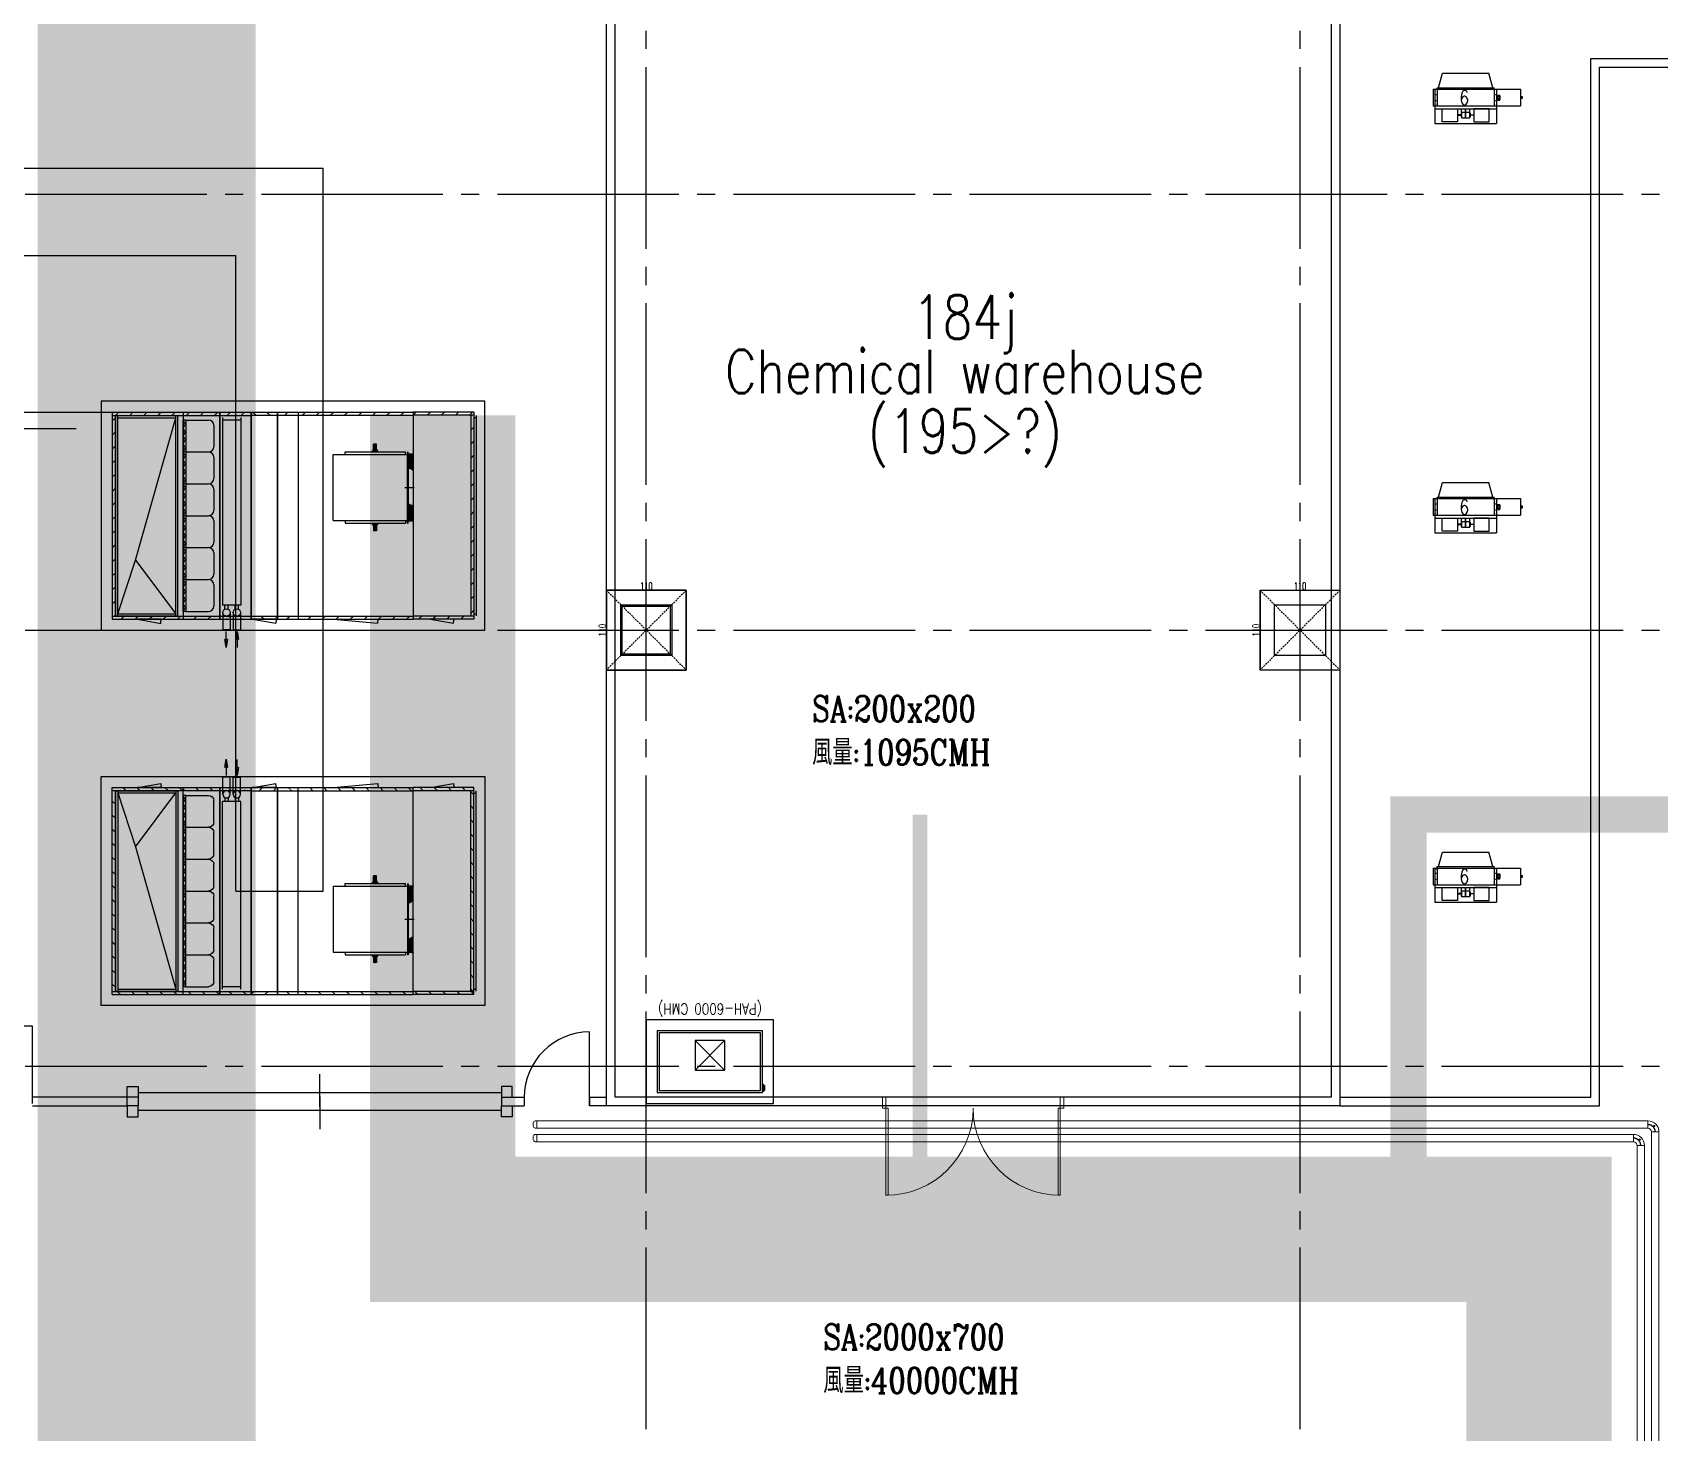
# Model space of a CAD drawing. Extents: x -18489 to 195597, y -1599 to 112111.
# Drawn here: x 21715 to 23955, y 16446 to 18373 of the extents above; entities that cross this region are included whole.
import ezdxf
from ezdxf.enums import TextEntityAlignment as Align

# ---------------------------------------------------------------- set-up
doc = ezdxf.new("R2010")
doc.units = 0
doc.header["$LTSCALE"] = 100
for name, pattern in [('188K-SM-03-F10-MECH-EQ-Y2257103$0$CENTER', [2, 1.25, -0.25, 0.25, -0.25]), ('188K-SM-03-F10-MECH-EQ-Y2257103$0$XFM7P20PCW$0$CENTER', [2, 1.25, -0.25, 0.25, -0.25]), ('X-N-FAB-L10$0$COL-CEN-LIN', [3.25, 2.5, -0.25, 0.25, -0.25]), ('X-N-FAB-L10$0$HIDDEN', [0.375, 0.25, -0.125])]:
    doc.linetypes.add(name, pattern=pattern)
for name, color, linetype, lineweight in [('188K-SM-03-F10-MECH-EQ-Y2257103$0$0-AHU-OA', 3, 'Continuous', 0), ('188K-SM-03-F10-MECH-EQ-Y2257103$0$0-AHU-SA', 5, 'Continuous', 0), ('188K-SM-03-F10-MECH-EQ-Y2257103$0$0-CHR', 3, 'Continuous', 0), ('188K-SM-03-F10-MECH-EQ-Y2257103$0$0-CHS', 4, 'Continuous', 0)]:
    doc.layers.add(name, color=color, linetype=linetype, lineweight=lineweight)
for name, color, linetype in [('188K-SM-03-F10-MECH-EQ-Y2257103$0$00_AC_01_設備', 2, 'Continuous'), ('188K-SM-03-F10-MECH-EQ-Y2257103$0$4', 4, 'Continuous'), ('188K-SM-03-F10-MECH-EQ-Y2257103$0$AC-HVAC-EQPM', 1, 'Continuous'), ('188K-SM-03-F10-MECH-EQ-Y2257103$0$ACC-450', 2, 'Continuous'), ('188K-SM-03-F10-MECH-EQ-Y2257103$0$ACC-850', 2, 'Continuous'), ('188K-SM-03-F10-MECH-EQ-Y2257103$0$ARW', 151, 'Continuous'), ('188K-SM-03-F10-MECH-EQ-Y2257103$0$BAG', 221, 'Continuous'), ('188K-SM-03-F10-MECH-EQ-Y2257103$0$CLC', 140, 'Continuous'), ('188K-SM-03-F10-MECH-EQ-Y2257103$0$FAN', 3, 'Continuous'), ('188K-SM-03-F10-MECH-EQ-Y2257103$0$Flange', 6, 'Continuous'), ('188K-SM-03-F10-MECH-EQ-Y2257103$0$FLC', 40, 'Continuous'), ('188K-SM-03-F10-MECH-EQ-Y2257103$0$M-DETL-03', 3, 'Continuous'), ('188K-SM-03-F10-MECH-EQ-Y2257103$0$MDF', 221, 'Continuous'), ('188K-SM-03-F10-MECH-EQ-Y2257103$0$PRE', 3, 'Continuous'), ('188K-SM-03-F10-MECH-EQ-Y2257103$0$Type02x02', 7, 'Continuous'), ('188K-SM-03-F10-MECH-EQ-Y2257103$0$TYPE10X08', 7, 'Continuous'), ('188K-SM-03-F10-MECH-EQ-Y2257103$0$Type10x09', 7, 'Continuous'), ('188K-SM-03-F10-MECH-EQ-Y2257103$0$Type12x09', 7, 'Continuous'), ('188K-SM-03-F10-MECH-EQ-Y2257103$0$Type14x10', 7, 'Continuous'), ('188K-SM-03-F10-MECH-EQ-Y2257103$0$XFM7P20PCW$0$M-CWTR-CENT', 252, '188K-SM-03-F10-MECH-EQ-Y2257103$0$XFM7P20PCW$0$CENTER'), ('188K-SM-03-F10-MECH-EQ-Y2257103$0$軸心', 41, 'Continuous'), ('188K-SM-03-F10-MECH-EQ-Y2257103$0$風車架', 4, 'Continuous'), ('X-N-FAB-L10$0$08', 8, 'Continuous'), ('X-N-FAB-L10$0$200K新增範圍', 8, 'Continuous'), ('X-N-FAB-L10$0$A-WALL-IN', 8, 'Continuous'), ('X-N-FAB-L10$0$BEAM', 8, 'Continuous'), ('X-N-FAB-L10$0$BLOCK', 8, 'Continuous'), ('X-N-FAB-L10$0$CCL', 8, 'X-N-FAB-L10$0$COL-CEN-LIN'), ('X-N-FAB-L10$0$COL', 8, 'Continuous'), ('X-N-FAB-L10$0$COL-S', 8, 'Continuous'), ('X-N-FAB-L10$0$DOOR', 8, 'Continuous'), ('X-N-FAB-L10$0$TXT-CODE', 8, 'Continuous')]:
    doc.layers.add(name, color=color, linetype=linetype)
doc.styles.add('188K-SM-03-F10-MECH-EQ-Y2257103$0$18P2-XCM2Q20$0$AA-TXT', font='simplex.shx', dxfattribs={"bigfont": 'chineset.shx'})
doc.styles.add('188K-SM-03-F10-MECH-EQ-Y2257103$0$CHINESET', font='simplex.shx', dxfattribs={"width": 0.8, "bigfont": 'chineset.shx'})
doc.styles.add('188K-SM-03-F10-MECH-EQ-Y2257103$0$DimStyUse', font='romans.shx', dxfattribs={"width": 0.7})
doc.styles.add('188K-SM-03-F10-MECH-EQ-Y2257103$0$STDTEXT', font='complex.shx', dxfattribs={"bigfont": 'chineset.shx'})
doc.styles.add('188K-SM-03-F10-MECH-EQ-Y2257103$0$XFM7P20PCW$0$Standard', font='txt.shx', dxfattribs={"bigfont": 'chineset.shx'})
doc.styles.add('X-N-FAB-L10$0$CHINA', font='simplex.shx', dxfattribs={"width": 0.75, "bigfont": 'chineset.shx'})
doc.styles.add('X-N-FAB-L10$0$DIM', font='simplex.shx', dxfattribs={"width": 0.67, "bigfont": 'chineset.shx'})
doc.dimstyles.new('188K-SM-03-F10-MECH-EQ-Y2257103$0$Standard', dxfattribs={"dimtxt": 0.18, "dimasz": 0.18, "dimexe": 0.18, "dimexo": 0.0625, "dimgap": 0.09, "dimtad": 0, "dimtih": 1, "dimtoh": 1, "dimdec": 4, "dimzin": 0, "dimdsep": 46, "dimtxsty": '188K-SM-03-F10-MECH-EQ-Y2257103$0$DimStyUse', "dimcen": 0.09, "dimclrt": 2, "dimadec": 0, "dimazin": 0, "dimtfac": 1, "dimtdec": 4, "dimtofl": 0, "dimtmove": 0, "dimatfit": 3, "dimfxl": 1, "dimtolj": 1, "dimtzin": 0, "dimarcsym": 0})
doc.dimstyles.new('X-N-FAB-L10$0$JJP_005_defpoint', dxfattribs={"dimtxt": 20, "dimasz": 0.5, "dimexe": 0.5, "dimexo": 0.5, "dimgap": 0.5, "dimtad": 1, "dimdsep": 46, "dimtxsty": 'X-N-FAB-L10$0$DIM', "dimblk": 'X-N-FAB-L10$0$_None', "dimcen": 10, "dimclrd": 256, "dimclre": 256, "dimclrt": 256, "dimadec": 0, "dimazin": 0, "dimtfac": 1, "dimtix": 1, "dimtmove": 2, "dimatfit": 3, "dimldrblk": 'X-N-FAB-L10$0$_None', "dimfxl": 0.5, "dimtolj": 1, "dimtzin": 0, "dimarcsym": 0})
pattern_1 = [(45, (-14075.97, -8280.83), (-134.7038, 134.7038), [])]

# ---------------------------------------------------------------- blocks, each defined once
blk = doc.blocks.new('188K-SM-03-F10-MECH-EQ-Y2257103$0$00_AC_FC_600')
at = {"layer": '188K-SM-03-F10-MECH-EQ-Y2257103$0$00_AC_01_設備'}
h = blk.add_hatch(dxfattribs=at)
h.set_pattern_fill('ANSI31', color=2, scale=0.1, angle=45, style=0)
h.set_pattern_definition([(90, (-177626.13145, -12362.65302), (-0.3175, 6e-17), [])])
h.paths.add_polyline_path([(45.9, -36.9), (45.1, -36.9), (45.1, -36.7), (45.9, -36.7)])
at = {"layer": '188K-SM-03-F10-MECH-EQ-Y2257103$0$00_AC_01_設備', "color": 2}
for p, q in [((-37.5, -20), (-31.9, 0)), ((-31.9, 0), (31.9, 0)), ((37.5, -20), (31.9, 0)), ((-44.6, -22), (75.4, -22)), ((-44.6, -22), (-44.6, -45)), ((-42.3, -22), (-42.3, -69)), ((-39.3, -20), (39.2, -20)), ((-39.3, -22), (-39.3, -20)), ((-39.3, -22), (-39.3, -45)), ((39.2, -22), (39.2, -20)), ((39.2, -22), (39.2, -45)), ((42.2, -22), (42.2, -69)), ((75.4, -22), (75.4, -45)), ((47.2, -30.5), (42.2, -30.5)), ((47.2, -30.5), (42.2, -30.5)), ((47.2, -30.5), (42.2, -30.5)), ((44, -32.4), (42.2, -31.3)), ((43.8, -32.9), (42.2, -32)), ((43.8, -33.2), (42.2, -33.2)), ((43.8, -33.8), (42.2, -33.8)), ((43.8, -34.1), (42.2, -35)), ((44, -34.6), (42.2, -35.7)), ((47.2, -36.5), (42.2, -36.5)), ((47.2, -36.5), (42.2, -36.5)), ((47.2, -36.5), (42.2, -36.5)), ((44.2, -32), (44.2, -35)), ((47.2, -32), (44.2, -32)), ((47.2, -35), (44.2, -35)), ((45.1, -35), (45.1, -36.7)), ((45.1, -36.6), (45.9, -36.6)), ((45.1, -36.7), (45.9, -36.7)), ((45.2, -35), (45.2, -36.6)), ((45.8, -35), (45.8, -36.6)), ((45.9, -35), (45.9, -36.7)), ((46.5, -32), (46.5, -30.5)), ((46.5, -32), (46.5, -35)), ((46.5, -35), (46.5, -36.5)), ((47.2, -30.5), (47.2, -36.5)), ((47.2, -30.5), (47.2, -36.5)), ((47.2, -30.5), (47.2, -36.5)), ((47.2, -30.5), (47.2, -36.5)), ((75.4, -32.7), (78.4, -32.7)), ((75.4, -34.3), (78.4, -34.3)), ((-44.6, -45), (75.4, -45)), ((-42.3, -49), (42.2, -49)), ((-32.5, -49), (-11.3, -49)), ((-32.5, -66.7), (-32.5, -49)), ((-11.3, -66.7), (-32.5, -66.7)), ((-11.3, -49), (-11.3, -66.7)), ((-11.3, -57.2), (-11.3, -57.7)), ((-6.2, -57.2), (-11.3, -57.2)), ((-11.3, -57.7), (-6.2, -57.7)), ((-5.7, -54.6), (-6.2, -54.6)), ((-6.2, -54.6), (-6.2, -60.5)), ((-6.2, -60.5), (-5.7, -60.5)), ((-5.7, -54.2), (-5.7, -49)), ((-5.7, -54.2), (-5.7, -60.9)), ((-5.7, -57.7), (-5.7, -57.2)), ((5.3, -53.8), (-5.3, -53.8)), ((-5.3, -61.3), (5.3, -61.3)), ((-0.2, -61.3), (-0.2, -49)), ((0.2, -61.3), (0.2, -49)), ((5.7, -54.2), (5.7, -49)), ((5.7, -60.9), (5.7, -54.2)), ((5.7, -54.6), (6.2, -54.6)), ((5.7, -57.7), (5.7, -57.2)), ((6.2, -60.5), (5.7, -60.5)), ((6.2, -54.6), (6.2, -60.5)), ((6.2, -57.2), (11.3, -57.2)), ((11.3, -57.7), (6.2, -57.7)), ((32.5, -49), (11.3, -49)), ((11.3, -49), (11.3, -66.7)), ((11.3, -57.2), (11.3, -57.7)), ((11.3, -66.7), (32.5, -66.7)), ((32.5, -66.7), (32.5, -49)), ((-42.3, -69), (42.2, -69))]:
    blk.add_line(p, q, dxfattribs=at)
at = {"layer": '188K-SM-03-F10-MECH-EQ-Y2257103$0$00_AC_01_設備', "color": 2, "const_width": 0.1}
for points in [[(-40.1, -24.5), (-41.4, -24.5)], [(-40.1, -42.5), (-41.4, -42.5)], [(-40.8, -23.9), (-40.8, -25.1)], [(-40.8, -41.9), (-40.8, -43.1)], [(41.4, -24.5), (40.1, -24.5)], [(41.4, -42.5), (40.1, -42.5)], [(40.7, -23.9), (40.7, -25.1)], [(40.7, -41.9), (40.7, -43.1)]]:
    blk.add_lwpolyline(points, dxfattribs=at)
at = {"layer": '188K-SM-03-F10-MECH-EQ-Y2257103$0$00_AC_01_設備', "color": 2}
for points in [[(45.1, -36.7), (45.1, -36.9), (45.9, -36.9), (45.9, -36.7)], [(75.4, -34.5), (78.4, -34.5), (78.4, -32.5), (75.4, -32.5)]]:
    blk.add_lwpolyline(points, close=True, dxfattribs=at)
for centre in [(-40.8, -29.3), (-40.8, -37.7), (40.7, -29.3), (40.7, -37.7)]:
    blk.add_circle(centre, 0.2, dxfattribs=at)
for centre, radius, start, end in [((46.2, -33.5), 2.5, 143.1301, 216.8699), ((42.4, -33.5), 2.5, 323.1301, 36.8699), ((-5.3, -54.2), 0.405, 90, 180), ((-5.3, -60.9), 0.405, 180, 270), ((5.3, -54.2), 0.405, 0, 90), ((5.3, -60.9), 0.405, 270, 0)]:
    blk.add_arc(centre, radius, start, end, dxfattribs=at)
at = {"layer": '188K-SM-03-F10-MECH-EQ-Y2257103$0$00_AC_01_設備', "color": 2, "insert": (-8.8, -23.7, 0), "char_height": 20, "attachment_point": 1, "style": '188K-SM-03-F10-MECH-EQ-Y2257103$0$CHINESET'}
blk.add_mtext_dynamic_manual_height_columns('6', width=135.411, gutter_width=500, heights=[0], dxfattribs=at)
blk = doc.blocks.new('188K-SM-03-F10-MECH-EQ-Y2257103$0$FLG頂視圖-1110x3750')
at = {"layer": '188K-SM-03-F10-MECH-EQ-Y2257103$0$Flange'}
for p, q in [((-1190, 0), (-1190, 3830)), ((-1190, 3830), (0, 3830)), ((-1150, 0), (-1150, 3830)), ((-1150, 3790), (-40, 3790)), ((-810, 1068), (-40, 3790)), ((-40, 0), (-40, 3830)), ((0, 0), (0, 3830)), ((-1150, 40), (-810, 1068)), ((-810, 1068), (-40, 40)), ((-1190, 0), (0, 0)), ((-1150, 40), (-40, 40))]:
    blk.add_line(p, q, dxfattribs=at)
blk = doc.blocks.new('188K-SM-03-F10-MECH-EQ-Y2257103$0$D5-頂視圖')
at = {"layer": '188K-SM-03-F10-MECH-EQ-Y2257103$0$ACC-450'}
for p, q in [((450, 0), (0, 0)), ((0, 0), (443, -78))]:
    blk.add_line(p, q, dxfattribs=at)
blk.add_arc((0, 0), 450, 350, 0, dxfattribs=at)
blk = doc.blocks.new('188K-SM-03-F10-MECH-EQ-Y2257103$0$BAG-610-21')
at = {"layer": '188K-SM-03-F10-MECH-EQ-Y2257103$0$BAG'}
for p, q in [((204, 189), (637, 189)), ((204, 189), (204, -421)), ((737, 89), (737, -321)), ((204, -421), (637, -421))]:
    blk.add_line(p, q, dxfattribs=at)
for centre, start, end in [((637, 89), 0, 90), ((637, -321), 270, 0)]:
    blk.add_arc(centre, 100, start, end, dxfattribs=at)
blk = doc.blocks.new('188K-SM-03-F10-MECH-EQ-Y2257103$0$PRF-610-02')
at = {"layer": '188K-SM-03-F10-MECH-EQ-Y2257103$0$PRE'}
for p, q in [((0, 0), (0, 610)), ((50.8, 610), (0, 610)), ((0, 610), (35, 533.75)), ((35, 533.75), (0, 457.5)), ((0, 457.5), (35, 381.25)), ((35, 381.25), (0, 305)), ((50.8, 610), (50.8, 0)), ((0, 305), (35, 228.75)), ((35, 228.75), (0, 152.5)), ((0, 152.5), (35, 76.25)), ((35, 76.25), (0, 0)), ((50.8, 0), (0, 0)), ((50.8, 0), (0, 0))]:
    blk.add_line(p, q, dxfattribs=at)
blk = doc.blocks.new('188K-SM-03-F10-MECH-EQ-Y2257103$0$_ClosedBlank')
at = {"layer": '188K-SM-03-F10-MECH-EQ-Y2257103$0$MDF', "color": 0, "lineweight": -2}
for p, q in [((-1, 0.17), (0, 0)), ((-1, 0.17), (-1, -0.17)), ((0, 0), (-1, -0.17))]:
    blk.add_line(p, q, dxfattribs=at)
blk = doc.blocks.new('188K-SM-03-F10-MECH-EQ-Y2257103$0$A450-頂視圖')
at = {"layer": '188K-SM-03-F10-MECH-EQ-Y2257103$0$ACC-450'}
for p, q in [((-450, 0), (0, 0)), ((0, 0), (-443, -78))]:
    blk.add_line(p, q, dxfattribs=at)
blk.add_arc((0, 0), 450, 180, 190, dxfattribs=at)
blk = doc.blocks.new('188K-SM-03-F10-MECH-EQ-Y2257103$0$FLC-1000')
at = {"layer": '188K-SM-03-F10-MECH-EQ-Y2257103$0$FLC'}
for p, q in [((50, 634), (50, -634)), ((150, 634), (150, -634))]:
    blk.add_line(p, q, dxfattribs=at)
at = {"layer": '188K-SM-03-F10-MECH-EQ-Y2257103$0$FLC', "color": 1}
for p, q in [((60, 371), (60, 634)), ((80, 360), (80, 634)), ((100, 348), (100, 634)), ((120, 337), (120, 634)), ((140, 325), (140, 634)), ((60, -634), (60, -299)), ((80, -634), (80, -310)), ((100, -634), (100, -322)), ((120, -634), (120, -333)), ((140, -634), (140, -345))]:
    blk.add_line(p, q, dxfattribs=at)
at = {"layer": '188K-SM-03-F10-MECH-EQ-Y2257103$0$FLC', "color": 1, "linetype": '188K-SM-03-F10-MECH-EQ-Y2257103$0$CENTER', "ltscale": 5}
blk.add_line((-12, 0), (165, 0), dxfattribs=at)
at = {"layer": '188K-SM-03-F10-MECH-EQ-Y2257103$0$FLC'}
for centre, start, end in [((55, 634), 0, 180), ((65, 634), 0, 180), ((75, 634), 0, 180), ((85, 634), 0, 180), ((95, 634), 0, 180), ((105, 634), 0, 180), ((115, 634), 0, 180), ((125, 634), 0, 180), ((135, 634), 0, 180), ((145, 634), 0, 180), ((145, 634), 0, 180), ((145, 634), 0, 180), ((145, 634), 0, 180), ((145, 634), 0, 180), ((145, 634), 0, 180), ((145, 634), 0, 180), ((145, 634), 0, 180), ((145, 634), 0, 180), ((145, 634), 0, 180), ((145, 634), 0, 180), ((145, 634), 0, 180), ((55, -634), 180, 0), ((65, -634), 180, 0), ((75, -634), 180, 0), ((85, -634), 180, 0), ((95, -634), 180, 0), ((105, -634), 180, 0), ((115, -634), 180, 0), ((125, -634), 180, 0), ((135, -634), 180, 0), ((145, -634), 180, 0), ((145, -634), 180, 0), ((145, -634), 180, 0), ((145, -634), 180, 0), ((145, -634), 180, 0), ((145, -634), 180, 0), ((145, -634), 180, 0), ((145, -634), 180, 0), ((145, -634), 180, 0), ((145, -634), 180, 0), ((145, -634), 180, 0), ((145, -634), 180, 0)]:
    blk.add_arc(centre, 5, start, end, dxfattribs=at)
blk = doc.blocks.new('188K-SM-03-F10-MECH-EQ-Y2257103$0$RZR15-1000-T90')
at = {"layer": '188K-SM-03-F10-MECH-EQ-Y2257103$0$FAN'}
for p, q in [((-1436, 1310), (-10, 1310)), ((-1436, 47), (-1436, 1310)), ((-10, 0), (-10, 1357)), ((0, 1357), (-10, 1357)), ((0, 0), (0, 1357)), ((-1436, 47), (-10, 47)), ((-10, 0), (0, 0))]:
    blk.add_line(p, q, dxfattribs=at)
at = {"layer": '188K-SM-03-F10-MECH-EQ-Y2257103$0$軸心'}
for p, q in [((-685.5, 1379.5), (-578.5, 1379.5)), ((-685.5, 1379.5), (-685.5, 1359.5)), ((-675.5, 1398.5), (-675.5, 1379.5)), ((-588.5, 1398.5), (-675.5, 1398.5)), ((-604.5, 1508.5), (-659.5, 1508.5)), ((-659.5, 1398.5), (-659.5, 1508.5)), ((-640, 1503.5), (-624, 1503.5)), ((-640, 1403.5), (-640, 1503.5)), ((-640, 1403.5), (-624, 1403.5)), ((-624, 1503.5), (-624, 1403.5)), ((-604.5, 1398.5), (-604.5, 1508.5)), ((-588.5, 1398.5), (-588.5, 1379.5)), ((-578.5, 1359.5), (-578.5, 1379.5)), ((-685.5, -22.5), (-685.5, -2.5)), ((-685.5, -22.5), (-578.5, -22.5)), ((-675.5, -41.5), (-675.5, -22.5)), ((-588.5, -41.5), (-675.5, -41.5)), ((-659.5, -41.5), (-659.5, -151.5)), ((-604.5, -151.5), (-659.5, -151.5)), ((-640, -46.5), (-640, -146.5)), ((-640, -46.5), (-624, -46.5)), ((-640, -146.5), (-624, -146.5)), ((-624, -146.5), (-624, -46.5)), ((-604.5, -41.5), (-604.5, -151.5)), ((-588.5, -41.5), (-588.5, -22.5)), ((-578.5, -2.5), (-578.5, -22.5))]:
    blk.add_line(p, q, dxfattribs=at)
at = {"layer": '188K-SM-03-F10-MECH-EQ-Y2257103$0$軸心', "color": 1, "linetype": '188K-SM-03-F10-MECH-EQ-Y2257103$0$CENTER', "ltscale": 30}
for p, q in [((-632, 1513.4), (-632, 1398.5)), ((-632, -156.4), (-632, -41.5))]:
    blk.add_line(p, q, dxfattribs=at)
at = {"layer": '188K-SM-03-F10-MECH-EQ-Y2257103$0$風車架'}
for p, q in [((-1202, 1359.5), (-52, 1359.5)), ((-1202, 1310), (-1202, 1359.5)), ((-1202, 1310), (-52, 1310)), ((-52, 1310), (-52, 1359.5)), ((-1202, 47), (-52, 47)), ((-1202, 47), (-1202, -2.5)), ((-52, 47), (-52, -2.5)), ((-1202, -2.5), (-52, -2.5))]:
    blk.add_line(p, q, dxfattribs=at)
blk = doc.blocks.new('188K-SM-03-F10-MECH-EQ-Y2257103$0$DW9-頂視圖')
at = {"layer": '188K-SM-03-F10-MECH-EQ-Y2257103$0$ACC-850'}
for q in [(850, 0), (843, -78)]:
    blk.add_line((0, 0), q, dxfattribs=at)
blk.add_arc((400, 0), 450, 350, 0, dxfattribs=at)
blk = doc.blocks.new('188K-SM-03-F10-MECH-EQ-Y2257103$0$PAH-6000CMH-左接')
blk.add_lwpolyline([(-87.5, -57.5), (87.5, -57.5), (87.5, 57.5), (-87.5, 57.5)], close=True)
at = {"layer": '188K-SM-03-F10-MECH-EQ-Y2257103$0$AC-HVAC-EQPM'}
for p, q in [((-20.2, -28.9), (-20.2, 11.5)), ((20.2, 11.5), (-20.2, 11.5)), ((-20.2, -28.9), (20.2, 11.5)), ((20.2, -28.9), (-20.2, 11.5)), ((20.2, -28.9), (20.2, 11.5)), ((-20.2, -28.9), (20.2, -28.9))]:
    blk.add_line(p, q, dxfattribs=at)
for points in [[(-75.3, 39.7), (-73.3, 39.7), (-75.3, 39.7), (-75.3, 35.2), (-73.3, 35.2), (-75.3, 35.2)], [(-75.3, 32.8), (-73.3, 32.8), (-75.3, 32.8), (-75.3, 35.2), (-73.3, 35.2), (-75.3, 35.2)], [(-72.5, -42.5), (72.5, -42.5), (72.5, 42.5), (-72.5, 42.5)], [(-69.7, -39.7), (69.7, -39.7), (69.7, 39.7), (-69.7, 39.7)]]:
    blk.add_lwpolyline(points, close=True, dxfattribs=at)
blk.add_lwpolyline([(-72.5, 31), (-73.3, 31), (-73.3, 41.5), (-72.5, 41.5)], dxfattribs=at)
at = {"layer": '188K-SM-03-F10-MECH-EQ-Y2257103$0$AC-HVAC-EQPM', "style": '188K-SM-03-F10-MECH-EQ-Y2257103$0$18P2-XCM2Q20$0$AA-TXT', "width": 0.8}
blk.add_text('(PAH-6000 CMH)', height=15, dxfattribs=at).set_placement((-0.2, -72.5), align=Align.MIDDLE_CENTER)
blk = doc.blocks.new('188K-SM-03-F10-MECH-EQ-Y2257103$0$XFM7P20PCW$0$90h-20')
at = {"ltscale": 1000}
for p, q in [((4, 25), (4, 76)), ((30, 0), (81, 0))]:
    blk.add_line(p, q, dxfattribs=at)
for radius in [76.2, 25.4]:
    blk.add_arc((4, 0), radius, 0, 90, dxfattribs=at)
at = {"layer": '188K-SM-03-F10-MECH-EQ-Y2257103$0$XFM7P20PCW$0$M-CWTR-CENT'}
blk.add_arc((4, 0), 50.8, 0, 90, dxfattribs=at)
at = {"style": '188K-SM-03-F10-MECH-EQ-Y2257103$0$XFM7P20PCW$0$Standard'}
blk.add_text('SR', height=7.5, dxfattribs=at).set_placement((40, 36))
blk = doc.blocks.new('188K-SM-03-F10-MECH-EQ-Y2257103$0$XFM7P20PCW-200K$0$Ca-150')
for p, q in [((8.4, 0), (-8.4, 0)), ((-8.4, -4.3), (-8.4, 0)), ((8.4, -4.3), (8.4, 0))]:
    blk.add_line(p, q)
for centre, radius, start, end in [((-5.1, -4.3), 3.28, 180, 241.9431), ((0, 5.3), 14.2, 241.9431, 298.0569), ((5.1, -4.3), 3.28, 298.0569, 0)]:
    blk.add_arc(centre, radius, start, end)
blk = doc.blocks.new('*D2397')
at = {"layer": 'DefPoints', "lineweight": -2, "transparency": 16777216}
blk.add_line((0, 0), (110, 0), dxfattribs=at)
at = {"layer": 'DefPoints', "color": 0, "transparency": 16777216}
for p in [(0, 0), (110, 0), (110, 0)]:
    blk.add_point(p, dxfattribs=at)
at = {"layer": 'DefPoints', "transparency": 16777216, "insert": (55, 5.5), "char_height": 10, "attachment_point": 5, "style": 'X-N-FAB-L10$0$DIM'}
blk.add_mtext('\\A1;110', dxfattribs=at)
blk = doc.blocks.new('X-N-FAB-L10$0$_None')
blk = doc.blocks.new('*D2398')
at = {"layer": 'DefPoints', "lineweight": -2, "transparency": 16777216}
blk.add_line((0, 0), (0, -110), dxfattribs=at)
at = {"layer": 'DefPoints', "color": 0, "transparency": 16777216}
for p in [(0, 0), (0, -110), (0, -110)]:
    blk.add_point(p, dxfattribs=at)
at = {"layer": 'DefPoints', "transparency": 16777216, "insert": (-5.5, -55), "char_height": 10, "attachment_point": 5, "rotation": 90, "style": 'X-N-FAB-L10$0$DIM'}
blk.add_mtext('\\A1;110', dxfattribs=at)
blk = doc.blocks.new('*D2847')
at = {"layer": 'DefPoints', "lineweight": -2, "transparency": 16777216}
blk.add_line((22505, 17605), (22615, 17605), dxfattribs=at)
at = {"layer": 'DefPoints', "color": 0, "transparency": 16777216}
for p in [(22505, 17605), (22615, 17605), (22615, 17605)]:
    blk.add_point(p, dxfattribs=at)
at = {"layer": 'DefPoints', "transparency": 16777216, "insert": (22560, 17610.5), "char_height": 10, "attachment_point": 5, "style": 'X-N-FAB-L10$0$DIM'}
blk.add_mtext('\\A1;110', dxfattribs=at)
blk = doc.blocks.new('*D2848')
at = {"layer": 'DefPoints', "lineweight": -2, "transparency": 16777216}
blk.add_line((22505, 17605), (22505, 17495), dxfattribs=at)
at = {"layer": 'DefPoints', "color": 0, "transparency": 16777216}
for p in [(22505, 17605), (22505, 17495), (22505, 17495)]:
    blk.add_point(p, dxfattribs=at)
at = {"layer": 'DefPoints', "transparency": 16777216, "insert": (22499.5, 17550), "char_height": 10, "attachment_point": 5, "rotation": 90, "style": 'X-N-FAB-L10$0$DIM'}
blk.add_mtext('\\A1;110', dxfattribs=at)
blk = doc.blocks.new('*D2849')
at = {"layer": 'DefPoints', "lineweight": -2, "transparency": 16777216}
blk.add_line((23405, 17605), (23515, 17605), dxfattribs=at)
at = {"layer": 'DefPoints', "color": 0, "transparency": 16777216}
for p in [(23405, 17605), (23515, 17605), (23515, 17605)]:
    blk.add_point(p, dxfattribs=at)
at = {"layer": 'DefPoints', "transparency": 16777216, "insert": (23460, 17610.5), "char_height": 10, "attachment_point": 5, "style": 'X-N-FAB-L10$0$DIM'}
blk.add_mtext('\\A1;110', dxfattribs=at)
blk = doc.blocks.new('*D2850')
at = {"layer": 'DefPoints', "lineweight": -2, "transparency": 16777216}
blk.add_line((23405, 17605), (23405, 17495), dxfattribs=at)
at = {"layer": 'DefPoints', "color": 0, "transparency": 16777216}
for p in [(23405, 17605), (23405, 17495), (23405, 17495)]:
    blk.add_point(p, dxfattribs=at)
at = {"layer": 'DefPoints', "transparency": 16777216, "insert": (23399.5, 17550), "char_height": 10, "attachment_point": 5, "rotation": 90, "style": 'X-N-FAB-L10$0$DIM'}
blk.add_mtext('\\A1;110', dxfattribs=at)
blk = doc.blocks.new('X-N-FAB-L10$0$A$Cf42b12f3')
at = {"layer": 'X-N-FAB-L10$0$DOOR', "lineweight": 0}
for p, q in [((0, 120), (0, 135)), ((0, 135), (5, 135)), ((5, 135), (5, 120)), ((250, 135), (245, 135)), ((245, 135), (245, 120)), ((250, 120), (250, 135)), ((5, 120), (0, 120)), ((5, 0), (5, 120)), ((5, 120), (8, 120)), ((8, 120), (8, 0)), ((242, 120), (242, 0)), ((245, 120), (242, 120)), ((245, 0), (245, 120)), ((245, 120), (250, 120)), ((8, 0), (5, 0)), ((242, 0), (245, 0))]:
    blk.add_line(p, q, dxfattribs=at)
for centre, start, end in [((5, 120), 270, 0), ((245, 120), 180, 270)]:
    blk.add_arc(centre, 120, start, end, dxfattribs=at)
blk = doc.blocks.new('188K-SM-03-F10-MECH-EQ-Y2257103$0$A$Cee4bd08d')
at = {"layer": '188K-SM-03-F10-MECH-EQ-Y2257103$0$Type02x02'}
h = blk.add_hatch(dxfattribs=at)
h.set_pattern_fill('ANSI31', color=256, scale=60, style=0)
h.set_pattern_definition([(315, (-4523.81, 1342.18), (-134.704, -134.704), [])])
h.paths.add_polyline_path([(-3800, 1898), (-3800, 1958), (-4300, 1958), (-4300, 1898)])
h = blk.add_hatch(dxfattribs=at)
h.set_pattern_fill('ANSI31', color=256, scale=60, style=0)
h.set_pattern_definition([(315, (-4523.81, -1857.82), (-134.704, -134.704), [])])
h.paths.add_polyline_path([(-4300, -1942), (-4300, -2002), (-3800, -2002), (-3800, -1942)])
at = {"layer": '188K-SM-03-F10-MECH-EQ-Y2257103$0$TYPE10X08'}
h = blk.add_hatch(dxfattribs=at)
h.set_pattern_fill('ANSI31', color=256, scale=60, style=0)
h.set_pattern_definition([(45, (-2000, -577.18), (-134.704, 134.704), [])])
h.paths.add_polyline_path([(-3400, 1958), (-3400, 1898), (-1200, 1898), (-1200, 1958)])
h = blk.add_hatch(dxfattribs=at)
h.set_pattern_fill('ANSI31', color=256, scale=60, style=0)
h.set_pattern_definition([(45, (-2000, -3777.18), (-134.704, 134.704), [])])
h.paths.add_polyline_path([(-1200, -2002), (-1200, -1942), (-3400, -1942), (-3400, -2002)])
at = {"layer": '188K-SM-03-F10-MECH-EQ-Y2257103$0$Type10x09'}
h = blk.add_hatch(dxfattribs=at)
h.set_pattern_fill('ANSI31', color=256, scale=60, style=0)
h.set_pattern_definition([(45, (-15948.76, 327.22), (-134.7038, 134.7038), [])])
h.paths.add_polyline_path([(-1200, 1958), (-1200, 1898), (-40, 1898), (-40, 1958)])
h = blk.add_hatch(dxfattribs=at)
h.set_pattern_fill('ANSI31', color=256, scale=60, style=0)
h.set_pattern_definition([(45, (-16143.76, -2872.78), (-134.7038, 134.7038), [])])
h.paths.add_polyline_path([(-100, -1942), (-40, -1942), (-40, 1898), (-100, 1898)])
h = blk.add_hatch(dxfattribs=at)
h.set_pattern_fill('ANSI31', color=256, scale=60, style=0)
h.set_pattern_definition([(45, (-15948.76, -2867.78), (-134.7038, 134.7038), [])])
h.paths.add_polyline_path([(-1200, -1942), (-1200, -2002), (-40, -2002), (-40, -1942)])
at = {"layer": '188K-SM-03-F10-MECH-EQ-Y2257103$0$Type12x09'}
h = blk.add_hatch(dxfattribs=at)
h.set_pattern_fill('ANSI31', color=256, scale=60, style=0)
h.set_pattern_definition([(45, (-6765, 1192.22), (-134.704, 134.704), [])])
h.paths.add_polyline_path([(-6960, 1957), (-6960, 1897), (-5600, 1897), (-5600, 1957)])
h = blk.add_hatch(dxfattribs=at)
h.set_pattern_fill('ANSI31', color=256, scale=60, style=0)
h.set_pattern_definition([(45, (-6960, -2007.78), (-134.704, 134.704), [])])
h.paths.add_polyline_path([(-6900, 1897), (-6960, 1897), (-6960, -1943), (-6900, -1943)])
h = blk.add_hatch(dxfattribs=at)
h.set_pattern_fill('ANSI31', color=256, scale=60, style=0)
h.set_pattern_definition(pattern_1)
h.paths.add_polyline_path([(-4900, 1897), (-4900, 1957), (-5600, 1957), (-5600, 1897)])
h = blk.add_hatch(dxfattribs=at)
h.set_pattern_fill('ANSI31', color=256, scale=60, style=0)
h.set_pattern_definition([(45, (-6765, -2002.78), (-134.704, 134.704), [])])
h.paths.add_polyline_path([(-6960, -1943), (-6960, -2003), (-5600, -2003), (-5600, -1943)])
h = blk.add_hatch(dxfattribs=at)
h.set_pattern_fill('ANSI31', color=256, scale=60, style=0)
h.set_pattern_definition(pattern_1)
h.paths.add_polyline_path([(-5600, -1943), (-5600, -2003), (-4900, -2003), (-4900, -1943)])
at = {"layer": '188K-SM-03-F10-MECH-EQ-Y2257103$0$Type14x10'}
h = blk.add_hatch(dxfattribs=at)
h.set_pattern_fill('ANSI31', color=256, scale=60, style=0)
h.set_pattern_definition([(45, (-4900, 1192.22), (-134.704, 134.704), [])])
h.paths.add_polyline_path([(-4300, 1897), (-4300, 1957), (-4900, 1957), (-4900, 1897)])
h = blk.add_hatch(dxfattribs=at)
h.set_pattern_fill('ANSI31', color=256, scale=60, style=0)
h.set_pattern_definition([(45, (-3800, 1192.82), (-134.704, 134.704), [])])
h.paths.add_polyline_path([(-3400, 1898), (-3400, 1958), (-3800, 1958), (-3800, 1898)])
h = blk.add_hatch(dxfattribs=at)
h.set_pattern_fill('ANSI31', color=256, scale=60, style=0)
h.set_pattern_definition([(45, (-4900, -7002.78), (-134.704, 134.704), [])])
edge = h.paths.add_edge_path()
edge.add_line((-4900, -1943), (-4300, -1943))
edge.add_line((-4900, -2003), (-4300, -2003))
h = blk.add_hatch(dxfattribs=at)
h.set_pattern_fill('ANSI31', color=256, scale=60, style=0)
h.set_pattern_definition([(45, (-3800, -7322.18), (-134.704, 134.704), [])])
edge = h.paths.add_edge_path()
edge.add_line((-3800, -1942), (-3400, -1942))
edge.add_line((-3800, -2002), (-3400, -2002))
at = {"layer": '188K-SM-03-F10-MECH-EQ-Y2257103$0$ARW'}
blk.add_line((-4500, 1807), (-4850, 1807), dxfattribs=at)
at = {"layer": '188K-SM-03-F10-MECH-EQ-Y2257103$0$CLC'}
for p, q in [((-4850, 1857), (-4850, -1733)), ((-4500, 1857), (-4500, -1733)), ((-4500, -1733), (-4850, -1733)), ((-4805, -1810), (-4805, -1733)), ((-4745, -1810), (-4745, -1733)), ((-4605, -1810), (-4605, -1733)), ((-4545, -1810), (-4545, -1733)), ((-4845, -1873), (-4845, -2203)), ((-4705, -1873), (-4705, -2203)), ((-4645, -1873), (-4645, -2203)), ((-4505, -1873), (-4505, -2203)), ((-4705, -2203), (-4845, -2203)), ((-4645, -2203), (-4505, -2203))]:
    blk.add_line(p, q, dxfattribs=at)
for centre in [(-4775, -1873), (-4575, -1873)]:
    blk.add_circle(centre, 69.9, dxfattribs=at)
at = {"layer": '188K-SM-03-F10-MECH-EQ-Y2257103$0$Flange'}
for p, q in [((-40, 1893), (-40, -1937)), ((0, 1893), (0, -1937)), ((-40, 1853), (0, 1853)), ((-40, -1897), (0, -1897))]:
    blk.add_line(p, q, dxfattribs=at)
at = {"layer": '188K-SM-03-F10-MECH-EQ-Y2257103$0$Type02x02'}
for p, q in [((-4900, -2003), (-4900, 1957)), ((-4300, 1958), (-3800, 1958)), ((-4300, -2002), (-4300, 1958)), ((-4300, 1898), (-3800, 1898)), ((-3800, -2002), (-3800, 1958)), ((-4300, -1942), (-3800, -1942)), ((-4300, -2002), (-3800, -2002))]:
    blk.add_line(p, q, dxfattribs=at)
at = {"layer": '188K-SM-03-F10-MECH-EQ-Y2257103$0$TYPE10X08'}
for p, q in [((-3400, 1958), (-1200, 1958)), ((-3400, 1958), (-3400, -2002)), ((-3400, 1898), (-1200, 1898)), ((-1200, 1958), (-1200, -2002)), ((-3400, -1942), (-1200, -1942)), ((-3400, -2002), (-1200, -2002))]:
    blk.add_line(p, q, dxfattribs=at)
at = {"layer": '188K-SM-03-F10-MECH-EQ-Y2257103$0$Type10x09'}
for p, q in [((-1200, 1958), (-1200, -2002)), ((-40, 1958), (-1200, 1958)), ((-40, 1898), (-1200, 1898)), ((-100, 1898), (-100, -1942)), ((-40, 1958), (-40, -2002)), ((-40, -1942), (-1200, -1942)), ((-40, -2002), (-1200, -2002))]:
    blk.add_line(p, q, dxfattribs=at)
at = {"layer": '188K-SM-03-F10-MECH-EQ-Y2257103$0$Type12x09'}
for p, q in [((-6960, 1957), (-5600, 1957)), ((-6960, 1957), (-6960, -2003)), ((-6960, 1897), (-5600, 1897)), ((-6900, 1897), (-6900, -1943)), ((-5600, 1957), (-5600, -2003)), ((-5600, 1957), (-5600, -2003)), ((-5600, 1957), (-4900, 1957)), ((-5600, 1897), (-4900, 1897)), ((-4900, 1957), (-4900, -2003)), ((-1200, 1958), (-1200, -2002)), ((-1200, 1958), (-1200, -2002)), ((-6960, -1943), (-5600, -1943)), ((-6960, -2003), (-5600, -2003)), ((-5600, -1943), (-4900, -1943)), ((-5600, -2003), (-4900, -2003))]:
    blk.add_line(p, q, dxfattribs=at)
at = {"layer": '188K-SM-03-F10-MECH-EQ-Y2257103$0$Type14x10'}
for p, q in [((-4900, 1957), (-4900, -2003)), ((-4900, 1957), (-4900, -2003)), ((-4900, 1957), (-4300, 1957)), ((-4900, 1897), (-4300, 1897)), ((-4300, 1957), (-4300, -2003)), ((-3800, 1958), (-3800, -2002)), ((-3800, 1958), (-3400, 1958)), ((-3800, 1898), (-3400, 1898)), ((-3400, 1958), (-3400, -2002)), ((-4900, -1943), (-4300, -1943)), ((-4900, -2003), (-4300, -2003)), ((-3800, -1942), (-3400, -1942)), ((-3800, -2002), (-3400, -2002))]:
    blk.add_line(p, q, dxfattribs=at)
for name, p in [('188K-SM-03-F10-MECH-EQ-Y2257103$0$DW9-頂視圖', (-2725, -2002)), ('188K-SM-03-F10-MECH-EQ-Y2257103$0$D5-頂視圖', (-875, -2002))]:
    blk.add_blockref(name, p)
at = {"layer": '188K-SM-03-F10-MECH-EQ-Y2257103$0$ACC-450', "xscale": -1}
blk.add_blockref('188K-SM-03-F10-MECH-EQ-Y2257103$0$A450-頂視圖', (-4275, -2002), dxfattribs=at)
at = {"layer": '188K-SM-03-F10-MECH-EQ-Y2257103$0$BAG'}
for p in [(-5753, 1618), (-5753, 1008), (-5753, 398), (-5753, -212), (-5753, -822), (-5753, -1432)]:
    blk.add_blockref('188K-SM-03-F10-MECH-EQ-Y2257103$0$BAG-610-21', p, dxfattribs=at)
at = {"layer": '188K-SM-03-F10-MECH-EQ-Y2257103$0$FAN'}
blk.add_blockref('188K-SM-03-F10-MECH-EQ-Y2257103$0$RZR15-1000-T90', (-1300, -162), dxfattribs=at)
at = {"layer": '188K-SM-03-F10-MECH-EQ-Y2257103$0$Flange'}
for name, p in [('188K-SM-03-F10-MECH-EQ-Y2257103$0$FLG頂視圖-1110x3750', (-5705, -1938)), ('188K-SM-03-F10-MECH-EQ-Y2257103$0$D5-頂視圖', (-6475, -2003))]:
    blk.add_blockref(name, p, dxfattribs=at)
at = {"layer": '188K-SM-03-F10-MECH-EQ-Y2257103$0$FLC'}
blk.add_blockref('188K-SM-03-F10-MECH-EQ-Y2257103$0$FLC-1000', (-1350, 517), dxfattribs=at)
at = {"layer": '188K-SM-03-F10-MECH-EQ-Y2257103$0$PRE'}
for p in [(-5600, 1197), (-5600, 587), (-5600, -23), (-5600, -633), (-5600, -1243), (-5600, -1853)]:
    blk.add_blockref('188K-SM-03-F10-MECH-EQ-Y2257103$0$PRF-610-02', p, dxfattribs=at)
at = {"layer": '188K-SM-03-F10-MECH-EQ-Y2257103$0$CLC'}
for points in [[(-4780, -2542), (-4780, -2235)], [(-4570, -2234), (-4570, -2541)]]:
    blk.add_leader(points, dimstyle='188K-SM-03-F10-MECH-EQ-Y2257103$0$Standard', override={"dimtxt": 2.5, "dimasz": 150, "dimexe": 1.25, "dimexo": 0.625, "dimgap": 0.625, "dimtad": 1, "dimtih": 0, "dimtoh": 0, "dimzin": 8, "dimcen": 2.5, "dimtofl": 1, "dimldrblk": '188K-SM-03-F10-MECH-EQ-Y2257103$0$_ClosedBlank'}, dxfattribs=at)
blk = doc.blocks.new('188K-SM-03-F10-MECH-EQ-Y2257103')
at = {"layer": '188K-SM-03-F10-MECH-EQ-Y2257103$0$0-AHU-OA', "const_width": 300}
blk.add_lwpolyline([(18737.1, 14015.6), (18737.1, 15422.7), (21872.2, 15422.7), (21872.2, 18805)], dxfattribs=at)
at = {"layer": '188K-SM-03-F10-MECH-EQ-Y2257103$0$0-AHU-SA'}
for points, const_width in [([(22279.6, 17845.7), (22279.6, 16725), (23789, 16725), (23789, 14978.9)], 200), ([(23609.2, 16725), (23609.2, 17296.2), (24897.2, 17296.2)], 50), ([(22936.9, 16725), (22936.9, 17296.2)], 20)]:
    blk.add_lwpolyline(points, dxfattribs=dict(at, const_width=const_width))
at = {"layer": '188K-SM-03-F10-MECH-EQ-Y2257103$0$0-CHR'}
for p, q in [((22409.5, 16874.5), (23939, 16874.4)), ((22409.5, 16864.5), (23939, 16864.4)), ((23944.2, 13489.3), (23944.1, 16859.2)), ((23954.2, 13489.3), (23954.1, 16859.2))]:
    blk.add_line(p, q, dxfattribs=at)
at = {"layer": '188K-SM-03-F10-MECH-EQ-Y2257103$0$0-CHS'}
for p, q in [((22409.5, 16855.8), (23919, 16855.8)), ((22409.5, 16845.8), (23919, 16845.8)), ((23924.3, 13569.5), (23924.1, 16840.6)), ((23934.3, 13569.5), (23934.1, 16840.6))]:
    blk.add_line(p, q, dxfattribs=at)
at = {"layer": '188K-SM-03-F10-MECH-EQ-Y2257103$0$4'}
for points in [[(22337.7, 17550), (22337.7, 17865), (21809.7, 17865), (21809.7, 17550)], [(22337.7, 17348.4), (22337.7, 17033.4), (21809.7, 17033.4), (21809.7, 17348.4)]]:
    blk.add_lwpolyline(points, close=True, dxfattribs=at)
at = {"rotation": 180}
blk.add_blockref('188K-SM-03-F10-MECH-EQ-Y2257103$0$PAH-6000CMH-左接', (22647.5, 16956), dxfattribs=at)
at = {"layer": '188K-SM-03-F10-MECH-EQ-Y2257103$0$0-CHR', "xscale": 0.594265333437514, "yscale": 0.594265333437514, "zscale": 0.594265333437514, "rotation": 270}
blk.add_blockref('188K-SM-03-F10-MECH-EQ-Y2257103$0$XFM7P20PCW-200K$0$Ca-150', (22409.5, 16869.5), dxfattribs=at)
at = {"layer": '188K-SM-03-F10-MECH-EQ-Y2257103$0$0-CHR', "xscale": 0.2003401137337142, "yscale": 0.2003401137337142, "zscale": 0.2003401137337142}
blk.add_blockref('188K-SM-03-F10-MECH-EQ-Y2257103$0$XFM7P20PCW$0$90h-20', (23938.1, 16859.2), dxfattribs=at)
at = {"layer": '188K-SM-03-F10-MECH-EQ-Y2257103$0$0-CHS', "xscale": 0.594265333437514, "yscale": 0.594265333437514, "zscale": 0.594265333437514, "rotation": 270}
blk.add_blockref('188K-SM-03-F10-MECH-EQ-Y2257103$0$XFM7P20PCW-200K$0$Ca-150', (22409.5, 16850.8), dxfattribs=at)
at = {"layer": '188K-SM-03-F10-MECH-EQ-Y2257103$0$0-CHS', "xscale": 0.2003401137337142, "yscale": 0.2003401137337142, "zscale": 0.2003401137337142}
blk.add_blockref('188K-SM-03-F10-MECH-EQ-Y2257103$0$XFM7P20PCW$0$90h-20', (23918.1, 16840.6), dxfattribs=at)
at = {"layer": '188K-SM-03-F10-MECH-EQ-Y2257103$0$00_AC_01_設備'}
for p in [(23688.1, 18316.5), (23688.1, 17753), (23688.1, 17244.5)]:
    blk.add_blockref('188K-SM-03-F10-MECH-EQ-Y2257103$0$00_AC_FC_600', p, dxfattribs=at)
at = {"layer": '188K-SM-03-F10-MECH-EQ-Y2257103$0$4', "xscale": 0.07196969696969698, "yscale": 0.07196969696969698, "zscale": 0.07196969696969698}
blk.add_blockref('188K-SM-03-F10-MECH-EQ-Y2257103$0$A$Cee4bd08d', (22325.6, 17709.1), dxfattribs=at)
at = {"layer": '188K-SM-03-F10-MECH-EQ-Y2257103$0$4', "xscale": -0.07196969696969698, "yscale": 0.07196969696969698, "zscale": 0.07196969696969698, "rotation": 180}
blk.add_blockref('188K-SM-03-F10-MECH-EQ-Y2257103$0$A$Cee4bd08d', (22325.6, 17189.2), dxfattribs=at)
at = {"layer": '188K-SM-03-F10-MECH-EQ-Y2257103$0$M-DETL-03', "color": 1, "style": '188K-SM-03-F10-MECH-EQ-Y2257103$0$STDTEXT', "width": 0.8}
for s, p in [('SA:200x200', (22788.2, 17424.4)), ('風量:1095CMH', (22788.2, 17364.4)), ('SA:2000x700', (22803.6, 16559.7)), ('風量:40000CMH', (22803.6, 16499.7))]:
    blk.add_text(s, height=35, dxfattribs=at).set_placement(p)
blk = doc.blocks.new('*U2396')
at = {"layer": 'DefPoints', "linetype": 'X-N-FAB-L10$0$HIDDEN', "ltscale": 0.1}
for p, q in [((110, 0), (0, -110)), ((0, 0), (110, -110))]:
    blk.add_line(p, q, dxfattribs=at)
at = {"layer": 'X-N-FAB-L10$0$COL', "ltscale": 0.1}
blk.add_lwpolyline([(0, 0), (110, 0), (110, -110), (0, -110)], close=True, dxfattribs=at)
at = {"layer": 'DefPoints'}
dim = blk.add_linear_dim(base=(0, -110), p1=(0, 0), p2=(0, -110), angle=90, dimstyle='X-N-FAB-L10$0$JJP_005_defpoint', override={"dimtxt": 10}, dxfattribs=at)
dim.commit()
dim.dimension.update_dxf_attribs({"geometry": '*D2398', "text_midpoint": (-5.5, -55)})
dim = blk.add_linear_dim(base=(110, 0), p1=(0, 0), p2=(110, 0), dimstyle='X-N-FAB-L10$0$JJP_005_defpoint', override={"dimtxt": 10}, dxfattribs=at)
dim.commit()
dim.dimension.update_dxf_attribs({"geometry": '*D2397', "text_midpoint": (55, 5.5)})
blk = doc.blocks.new('X-N-FAB-L10$0$A$C467ba2ca')
at = {"layer": 'X-N-FAB-L10$0$CCL'}
for p, q in [((-4450, 0), (-4450, 9160)), ((-3550, 0), (-3550, 9160)), ((-27730, 7550), (360, 7550)), ((-27730, 6950), (360, 6950)), ((-27730, 6350), (360, 6350))]:
    blk.add_line(p, q, dxfattribs=at)
at = {"layer": 'X-N-FAB-L10$0$COL-S'}
for points in [[(-4485, 6985), (-4415, 6985), (-4415, 6915), (-4485, 6915)], [(-3585, 6985), (-3515, 6985), (-3515, 6915), (-3585, 6915)]]:
    blk.add_lwpolyline(points, close=True, dxfattribs=at)
at = {"layer": 'X-N-FAB-L10$0$BEAM'}
for p in [(-4505, 7005), (-3605, 7005)]:
    blk.add_blockref('*U2396', p, dxfattribs=at)
blk = doc.blocks.new('X-N-FAB-L10')
at = {"layer": 'DefPoints', "color": 8, "linetype": 'X-N-FAB-L10$0$HIDDEN', "ltscale": 0.1}
for p, q in [((22615, 17605), (22505, 17495)), ((22505, 17605), (22615, 17495)), ((23515, 17605), (23405, 17495)), ((23405, 17605), (23515, 17495))]:
    blk.add_line(p, q, dxfattribs=at)
at = {"layer": 'X-N-FAB-L10$0$08'}
for p, q in [((21630, 18185.881), (22115, 18185.881)), ((22115, 17190.881), (22115, 18185.881)), ((21630, 18065.881), (21995, 18065.881)), ((21995, 17190.881), (21995, 18065.881)), ((16960, 17850), (21845, 17850)), ((17030, 17827.5), (21775, 17827.5)), ((21995, 17190.881), (22115, 17190.881)), ((22482, 16907), (22482, 16997)), ((22110.5, 16893.755), (22110.5, 16938.755)), ((22360.5, 16913.255), (21860.5, 16913.255)), ((21860.5, 16907), (21860.5, 16895)), ((22360.5, 16888.744), (21860.5, 16888.744)), ((22110.5, 16908.244), (22110.5, 16863.244)), ((22360.5, 16907), (22392, 16907)), ((22360.5, 16907), (22360.5, 16895)), ((22360.5, 16895), (22392, 16895)), ((22392, 16907), (22392, 16895)), ((22482, 16907), (22482, 16895))]:
    blk.add_line(p, q, dxfattribs=at)
for points in [[(22505, 17495), (22615, 17495), (22615, 17605), (22505, 17605)], [(22525, 17515), (22525, 17585), (22595, 17585), (22595, 17515)], [(22527, 17517), (22527, 17583), (22593, 17583), (22593, 17517)], [(23405, 17605), (23515, 17605), (23515, 17495), (23405, 17495)], [(23425, 17585), (23495, 17585), (23495, 17515), (23425, 17515)], [(21860.5, 16907), (21845.5, 16907), (21845.5, 16922), (21860.5, 16922)], [(22360.5, 16907), (22375.5, 16907), (22375.5, 16922), (22360.5, 16922)], [(21860.5, 16895), (21845.5, 16895), (21845.5, 16880), (21860.5, 16880)], [(22360.5, 16895), (22375.5, 16895), (22375.5, 16880), (22360.5, 16880)]]:
    blk.add_lwpolyline(points, close=True, dxfattribs=at)
for points in [[(21715, 16898.5), (21715, 17005), (21610, 17005)], [(21715, 16895), (21845.5, 16895), (21845.5, 16907), (21715, 16907)], [(22505, 16895), (22482, 16895), (22482, 16907), (22505, 16907)]]:
    blk.add_lwpolyline(points, dxfattribs=at)
blk.add_arc((22482, 16907), 90, 90, 180, dxfattribs=at)
at = {"layer": 'X-N-FAB-L10$0$A-WALL-IN', "color": 8}
for p, q in [((22505, 16895), (22505, 18695)), ((22517, 16907), (22517, 18695)), ((23503, 18695), (23503, 16907)), ((23515, 18695), (23515, 16895)), ((23860.5, 16907), (23860.5, 18337)), ((23860.5, 18337), (24000.5, 18337)), ((23872.5, 16895), (23872.5, 18325)), ((23872.5, 18325), (24012.5, 18325)), ((23515, 16895), (22505, 16895)), ((23503, 16907), (22517, 16907)), ((23515, 16907), (23860.5, 16907)), ((23515, 16895), (23872.5, 16895))]:
    blk.add_line(p, q, dxfattribs=at)
at = {"layer": 'X-N-FAB-L10$0$COL', "color": 8, "ltscale": 0.1}
for points in [[(22505, 17605), (22615, 17605), (22615, 17495), (22505, 17495)], [(23405, 17605), (23515, 17605), (23515, 17495), (23405, 17495)]]:
    blk.add_lwpolyline(points, close=True, dxfattribs=at)
at = {"layer": 'X-N-FAB-L10$0$COL-S', "color": 8}
for p, q in [((22525, 17585), (22595, 17585)), ((22525, 17515), (22525, 17585)), ((22595, 17585), (22595, 17515)), ((23425, 17585), (23495, 17585)), ((23425, 17515), (23425, 17585)), ((23495, 17585), (23495, 17515)), ((22595, 17515), (22525, 17515)), ((23495, 17515), (23425, 17515))]:
    blk.add_line(p, q, dxfattribs=at)
at = {"layer": 'X-N-FAB-L10$0$200K新增範圍'}
blk.add_blockref('X-N-FAB-L10$0$A$Cf42b12f3', (22885, 16772), dxfattribs=at)
at = {"layer": 'X-N-FAB-L10$0$BLOCK'}
blk.add_blockref('X-N-FAB-L10$0$A$C467ba2ca', (27010, 10600), dxfattribs=at)
at = {"layer": 'X-N-FAB-L10$0$TXT-CODE', "color": 8, "style": 'X-N-FAB-L10$0$CHINA', "width": 0.8}
for s, p in [('184j', (22998.714, 17981)), ('Chemical warehouse', (22998.714, 17906)), ('(195>?)', (22998.714, 17824))]:
    blk.add_text(s, height=60, dxfattribs=at).set_placement(p, align=Align.MIDDLE_CENTER)
at = {"layer": 'DefPoints', "color": 8}
for base, p1, p2, picture, middle in [((22615, 17605), (22505, 17605), (22615, 17605), '*D2847', (22560, 17610.5)), ((23515, 17605), (23405, 17605), (23515, 17605), '*D2849', (23460, 17610.5))]:
    dim = blk.add_linear_dim(base=base, p1=p1, p2=p2, dimstyle='X-N-FAB-L10$0$JJP_005_defpoint', override={"dimtxt": 10}, dxfattribs=at)
    dim.commit()
    dim.dimension.update_dxf_attribs({"geometry": picture, "text_midpoint": middle})
for base, p1, p2, picture, middle in [((22505, 17495), (22505, 17605), (22505, 17495), '*D2848', (22499.5, 17550)), ((23405, 17495), (23405, 17605), (23405, 17495), '*D2850', (23399.5, 17550))]:
    dim = blk.add_linear_dim(base=base, p1=p1, p2=p2, angle=90, dimstyle='X-N-FAB-L10$0$JJP_005_defpoint', override={"dimtxt": 10}, dxfattribs=at)
    dim.commit()
    dim.dimension.update_dxf_attribs({"geometry": picture, "text_midpoint": middle})

msp = doc.modelspace()

# ---------------------------------------------------------------- block references
msp.add_blockref('188K-SM-03-F10-MECH-EQ-Y2257103', (0, 0))

# ---------------------------------------------------------------- next in the draw order: block references
msp.add_blockref('X-N-FAB-L10', (0, 0))

doc.saveas('drawing.dxf')
